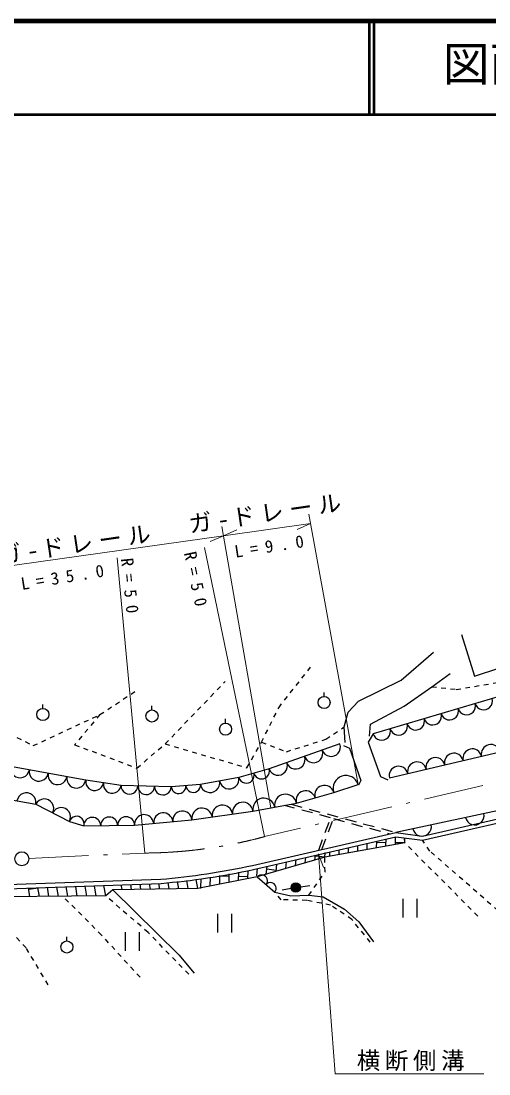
# Model space of a CAD drawing. Units: millimetres, scale not verified. Extents: x 40000 to 680000, y 20000 to 380000.
# Drawn here: x 471535 to 521553, y 267491 to 380000 of the extents above; entities that cross this region are included whole.
import ezdxf
from ezdxf.enums import TextEntityAlignment as Align

# ---------------------------------------------------------------- set-up
doc = ezdxf.new("R2010")
doc.units = ezdxf.units.MM
doc.header["$LTSCALE"] = 1000
for name, pattern in [('USER1', [1, 0.5, -0.5]), ('USER2', [2, 1.2, -0.8]), ('USER3', [10, 6.4, -1.6, 0.4, -1.6])]:
    doc.linetypes.add(name, pattern=pattern)
for name, color, linetype, lineweight in [('M-BGD', 7, 'Continuous', 25), ('M-BMK', 2, 'USER3', 13), ('M-STR-HTXT', 7, 'Continuous', 13), ('M-STR-STR3', 7, 'Continuous', 25), ('M-TTL', 2, 'Continuous', 140), ('M-TTL-LINE', 7, 'Continuous', 50)]:
    doc.layers.add(name, color=color, linetype=linetype, lineweight=lineweight)
doc.layers.add('M-BMK-SRVR', color=3, linetype='Continuous')
doc.layers.add('M-TTL-TXT', color=7, linetype='Continuous')
doc.styles.add('ＭＳ ゴシック', font='')
doc.styles.get('ＭＳ ゴシック').set_extended_font_data('MS Gothic')

# ---------------------------------------------------------------- blocks, each defined once
blk = doc.blocks.new('MARK5C10L10W1')
at = {"color": 3, "linetype": 'Continuous', "lineweight": 25}
blk.add_circle((0, 0), 0.05, dxfattribs=at)
blk = doc.blocks.new('MARK1119C15L6W1')
at = {"color": 7, "linetype": 'Continuous', "lineweight": 25}
blk.add_line((0, 0.024), (0, 0.05), dxfattribs=at)
blk.add_circle((0, -0.014), 0.038, dxfattribs=at)
blk = doc.blocks.new('MARK1115C15L6W1')
at = {"color": 7, "linetype": 'Continuous', "lineweight": 25}
for p, q in [((-0.038, 0.05), (-0.038, -0.05)), ((0.038, -0.05), (0.038, 0.05))]:
    blk.add_line(p, q, dxfattribs=at)
blk = doc.blocks.new('MARK1192C15L6W1')
at = {"color": 7, "linetype": 'Continuous', "lineweight": 25}
for radius in [0.05, 0.044, 0.038, 0.032, 0.026, 0.02, 0.014, 0.008, 0.002]:
    blk.add_circle((0, 0), radius, dxfattribs=at)
blk = doc.blocks.new('MARK1553C15L6W1')
at = {"color": 7, "linetype": 'Continuous', "lineweight": 25}
blk.add_arc((0, 0), 0.05, 270, 90, dxfattribs=at)
blk = doc.blocks.new('MARK1553C15L12W1')
at = {"color": 7, "linetype": 'Continuous', "lineweight": 25}
blk.add_arc((0, 0), 0.05, 270, 90, dxfattribs=at)
blk = doc.blocks.new('MARK28C15L14W1')
at = {"color": 7, "linetype": 'Continuous', "lineweight": 13}
blk.add_line((0, 0), (0.014, -0.05), dxfattribs=at)
blk = doc.blocks.new('MARK1221C15L12W1')
at = {"color": 7, "linetype": 'Continuous', "lineweight": 25}
blk.add_arc((0, 0), 0.05, 270, 90, dxfattribs=at)

msp = doc.modelspace()

# ---------------------------------------------------------------- linework, layer by layer
at = {"layer": 'M-BGD', "linetype": 'USER2'}
for p, q in [((504631, 294861), (499705, 296189)), ((500394, 296314), (511585, 293297)), ((503354, 291406), (504631, 294861)), ((503703, 291486), (504922, 294783)), ((504922, 294783), (510962, 293154))]:
    msp.add_line(p, q, dxfattribs=at)
at = {"layer": 'M-BGD', "linetype": 'USER1'}
msp.add_line((520363, 284364), (512550, 292190), dxfattribs=at)
at = {"layer": 'M-BGD'}
for p, q in [((464843, 287551), (486464, 288304)), ((496789, 288536), (498664, 286917)), ((464858, 287101), (486498, 287854)), ((500415, 287322), (499431, 287144)), ((501401, 287488), (502389, 287643))]:
    msp.add_line(p, q, dxfattribs=at)
at = {"layer": 'M-BGD', "linetype": 'USER1'}
for points in [[(515443, 308870), (518044, 308577), (524318, 309617), (533128, 312576), (533876, 314234), (534234, 318102)], [(486942, 302765), (495674, 300200), (497233, 302928), (499084, 306630), (502689, 311209)], [(479960, 305883), (477264, 302668), (483922, 300167), (486942, 302765), (493364, 309423)], [(455205, 298559), (456019, 300070), (460663, 303090), (469172, 307052), (470341, 306857), (469302, 304356), (472841, 302570), (479960, 305883), (483792, 308416)], [(497233, 302928), (499896, 301921), (504122, 303252), (506071, 304584)], [(522509, 284945), (515236, 291309), (514465, 292456)], [(502291, 286582), (504036, 289091), (504000, 290654)], [(508873, 281564), (506909, 284000), (504618, 285527), (502073, 286036), (499345, 286109), (498664, 286917)], [(474436, 277027), (472073, 280954), (467127, 286373)], [(484254, 277818), (480145, 282327), (475964, 286509)], [(489454, 278145), (485127, 282618), (480582, 286509)]]:
    msp.add_lwpolyline(points, dxfattribs=at)
at = {"layer": 'M-BGD'}
for points in [[(518629, 314465), (519999, 309983), (527904, 312598), (527157, 314735), (529688, 315668), (529356, 316623)], [(506196, 302925), (506071, 304584), (506509, 306160), (507623, 307309), (512180, 309570), (515624, 312562)], [(508771, 303586), (508875, 304873), (512493, 306787), (515443, 308870), (517399, 310266)], [(509182, 303838), (508636, 302947), (509974, 299290), (510738, 298936)], [(506019, 302596), (506647, 302295), (507875, 298856), (507602, 298338)], [(496283, 289781), (511585, 293297), (514444, 292913), (541229, 299052), (542454, 299228), (545614, 299870), (548416, 299106)], [(496374, 289341), (511606, 292840), (514465, 292456), (541311, 298610), (542531, 298785), (545599, 299408), (548236, 298689)], [(481362, 287180), (488418, 280230), (490049, 278252)], [(498664, 286917), (500376, 286518), (502291, 286582), (503837, 286407), (506121, 285098), (507630, 283745), (509227, 281616)]]:
    msp.add_lwpolyline(points, dxfattribs=at)
for centre, radius, start, end in [((480267, 362830), 74784, 274.7533, 282.366), ((480267, 362816), 75220, 274.75162, 282.36432)]:
    msp.add_arc(centre, radius, start, end, dxfattribs=at)
at = {"layer": 'M-BMK'}
for p, q in [((540372, 302874), (497562, 292848)), ((472368, 290521), (484765, 291096))]:
    msp.add_line(p, q, dxfattribs=at)
msp.add_arc((484438, 341095), 50000, 270.37576, 285.21744, dxfattribs=at)
at = {"layer": 'M-STR-HTXT'}
for p, q in [((493165, 324995), (502473, 326307)), ((502292, 327292), (507584, 298436)), ((492992, 325980), (498254, 295925)), ((458789, 320146), (493165, 324995)), ((491144, 323730), (497562, 292848)), ((484765, 291096), (481810, 322625))]:
    msp.add_line(p, q, dxfattribs=at)
msp.add_lwpolyline([(503349, 290998), (505099, 267491), (521015, 267491)], dxfattribs=at)
at = {"layer": 'M-STR-STR3'}
for p, q in [((545386, 300491), (511585, 293297)), ((510547, 291830), (510553, 292598)), ((511548, 292010), (511554, 292828)), ((512550, 292190), (512514, 292718)), ((512550, 292190), (512553, 292713)), ((512550, 292190), (504000, 290654)), ((505541, 290931), (505544, 291448)), ((506542, 291111), (506546, 291678)), ((507543, 291291), (507548, 291908)), ((508545, 291471), (508549, 292138)), ((509546, 291650), (509551, 292368)), ((510550, 292204), (509550, 292211)), ((512550, 292190), (511550, 292197)), ((504000, 290654), (496789, 288536)), ((500874, 289736), (500950, 290392)), ((501916, 290042), (501984, 290630)), ((502958, 290348), (503018, 290867)), ((504000, 290654), (503007, 290769)), ((504000, 290654), (504052, 291105)), ((504052, 291105), (504058, 291159)), ((504539, 290751), (504543, 291217)), ((495785, 288342), (495803, 289240)), ((496723, 288664), (496813, 289441)), ((497748, 288818), (497847, 289679)), ((498803, 289242), (497810, 289357)), ((498790, 289124), (498881, 289917)), ((499832, 289430), (499915, 290154)), ((488396, 287276), (488274, 288048)), ((489406, 287290), (489269, 288157)), ((490416, 287304), (490264, 288265)), ((496789, 288536), (490416, 287304)), ((490764, 287371), (490784, 288352)), ((491768, 287565), (491788, 288530)), ((492772, 287759), (492792, 288707)), ((493790, 288597), (492790, 288618)), ((493776, 287953), (493795, 288885)), ((494781, 288148), (494799, 289062)), ((495789, 288556), (494789, 288577)), ((472489, 286432), (472338, 287362)), ((473352, 287360), (472364, 287200)), ((473501, 286442), (473346, 287397)), ((474512, 286451), (474353, 287432)), ((475524, 286461), (475360, 287467)), ((476535, 286471), (476368, 287502)), ((477547, 286480), (477375, 287537)), ((478559, 286490), (478383, 287572)), ((479570, 286499), (479390, 287607)), ((480582, 286509), (480398, 287642)), ((490416, 287304), (481362, 287180)), ((482334, 287193), (482253, 287707)), ((483345, 287207), (483260, 287742)), ((484355, 287221), (484267, 287777)), ((485365, 287234), (485274, 287812)), ((486375, 287248), (486281, 287847)), ((487386, 287262), (487278, 287940)), ((490762, 287296), (490764, 287371))]:
    msp.add_line(p, q, dxfattribs=at)
for points in [[(556797, 315312), (553386, 315164), (546689, 314281), (535135, 311667), (525516, 308696), (509182, 303838)], [(510908, 299130), (542444, 306550), (546828, 307742), (554400, 310482), (557482, 311585), (561097, 311851)], [(505625, 302755), (498057, 300077), (494809, 299180), (490716, 298414), (487600, 298176), (482226, 298303), (478450, 298877), (468411, 300712), (465894, 300780), (461436, 300315), (457347, 299344), (452860, 297700), (448714, 296406), (444047, 295138), (439096, 294379), (433584, 294053)], [(433652, 291228), (454231, 292518), (459732, 295467), (464320, 296458), (469074, 297019), (473116, 296330), (476714, 294481), (478232, 293986), (483678, 294085), (489789, 294650), (496325, 295574), (500970, 296419), (504964, 297574), (507572, 298432)], [(481362, 287180), (480582, 286509), (465842, 286369)]]:
    msp.add_lwpolyline(points, dxfattribs=at)
at = {"layer": 'M-TTL'}
msp.add_line((680000, 380000), (40000, 380000), dxfattribs=at)
at = {"layer": 'M-TTL-LINE'}
for p, q in [((508746, 380000), (508746, 370000)), ((509246, 380000), (509246, 370000)), ((40000, 370000), (680000, 370000))]:
    msp.add_line(p, q, dxfattribs=at)

# ---------------------------------------------------------------- block references
at = {"layer": 'M-BGD'}
for name, p, xscale, yscale in [('MARK1119C15L6W1', (503927, 307416), 17000, 17000), ('MARK1119C15L6W1', (473864, 306136), 17000, 17000), ('MARK1119C15L6W1', (485533, 305979), 17000, 17000), ('MARK1119C15L6W1', (493398, 304571), 17000, 17000), ('MARK1192C15L6W1', (500907, 287411), 10000, 10000), ('MARK1115C15L6W1', (513107, 285197), 20000, 20000), ('MARK1115C15L6W1', (493297, 283617), 20000, 20000), ('MARK1115C15L6W1', (483435, 281631), 20000, 20000), ('MARK1119C15L6W1', (476439, 281295), 17000, 17000)]:
    msp.add_blockref(name, p, dxfattribs=dict(at, xscale=xscale, yscale=yscale))
at = {"layer": 'M-BGD', "rotation": 49.18437}
for p, xscale, yscale in [((497258, 288131), 12385, 12385), ((498195, 287322), 12386, 12386)]:
    msp.add_blockref('MARK1553C15L6W1', p, dxfattribs=dict(at, xscale=xscale, yscale=yscale))
at = {"layer": 'M-BMK-SRVR', "xscale": 15000, "yscale": 15000}
msp.add_blockref('MARK5C10L10W1', (471619, 290486), dxfattribs=at)
at = {"layer": 'M-STR-HTXT', "xscale": 30000, "yscale": 30000}
for p, rotation in [((502473, 326307), 278.02825), ((493165, 324995), 98.02825), ((493165, 324995), 278.02825), ((503349, 290998), 4.25734)]:
    msp.add_blockref('MARK28C15L14W1', p, dxfattribs=dict(at, rotation=rotation))
at = {"layer": 'M-STR-STR3'}
for name, p, xscale, yscale, rotation in [('MARK1553C15L12W1', (520978, 307346), 18934, 18934, 286.56074), ('MARK1553C15L12W1', (517349, 306267), 18934, 18934, 286.56074), ('MARK1553C15L12W1', (519164, 306807), 18935, 18935, 286.56074), ('MARK1553C15L12W1', (511904, 304648), 18934, 18934, 286.56074), ('MARK1553C15L12W1', (513719, 305188), 18935, 18935, 286.56074), ('MARK1553C15L12W1', (515534, 305727), 18934, 18934, 286.56074), ('MARK1553C15L12W1', (510089, 304108), 18935, 18935, 286.56074), ('MARK1553C15L12W1', (504679, 302421), 20071, 20071, 289.4844), ('MARK1553C15L12W1', (521749, 301680), 20247, 20247, 103.24052), ('MARK1553C15L12W1', (502787, 301751), 20071, 20071, 289.4844), ('MARK1553C15L12W1', (517807, 300753), 20248, 20248, 103.24052), ('MARK1553C15L12W1', (519778, 301217), 20248, 20248, 103.24052), ('MARK1553C15L12W1', (499003, 300412), 20070, 20070, 289.4844), ('MARK1553C15L12W1', (500895, 301082), 20071, 20071, 289.4844), ('MARK1553C15L12W1', (511894, 299362), 20248, 20248, 103.24052), ('MARK1553C15L12W1', (513865, 299825), 20248, 20248, 103.24052), ('MARK1553C15L12W1', (515836, 300289), 20248, 20248, 103.24052), ('MARK1553C15L12W1', (471423, 300162), 20412, 20412, 259.64122), ('MARK1553C15L12W1', (473430, 299795), 20411, 20411, 259.64122), ('MARK1553C15L12W1', (475438, 299427), 20412, 20412, 259.64122), ('MARK1553C15L12W1', (495621, 299404), 16849, 16849, 285.45201), ('MARK1553C15L12W1', (497245, 299853), 16849, 16849, 285.45201), ('MARK1553C15L12W1', (506268, 298003), 27453, 27453, 108.2171), ('MARK1553C15L12W1', (477446, 299060), 20411, 20411, 259.64122), ('MARK1553C15L12W1', (479394, 298733), 19099, 19099, 261.35781), ('MARK1553C15L12W1', (481282, 298446), 19098, 19098, 261.35781), ('MARK1553C15L12W1', (483122, 298282), 17915, 17915, 268.64741), ('MARK1553C15L12W1', (484913, 298240), 17915, 17915, 268.64741), ('MARK1553C15L12W1', (486704, 298197), 17915, 17915, 268.64741), ('MARK1553C15L12W1', (488379, 298236), 15625, 15625, 274.36157), ('MARK1553C15L12W1', (489937, 298354), 15625, 15625, 274.36157), ('MARK1553C15L12W1', (491739, 298605), 20821, 20821, 280.59734), ('MARK1553C15L12W1', (493785, 298988), 20820, 20820, 280.59734), ('MARK1553C15L12W1', (503966, 297285), 20789, 20789, 106.13284), ('MARK1553C15L12W1', (472105, 296502), 20503, 20503, 80.32463), ('MARK1553C15L12W1', (474015, 295867), 20225, 20225, 62.80765), ('MARK1553C15L12W1', (497486, 295785), 23606, 23606, 100.30655), ('MARK1553C15L12W1', (499809, 296208), 23607, 23607, 100.30655), ('MARK1553C15L12W1', (501969, 296708), 20789, 20789, 106.13284), ('MARK1553C15L12W1', (475814, 294943), 20225, 20225, 62.80765), ('MARK1553C15L12W1', (490879, 294804), 22002, 22002, 98.04906), ('MARK1553C15L12W1', (493057, 295112), 22003, 22003, 98.04906), ('MARK1553C15L12W1', (495236, 295420), 22002, 22002, 98.04906), ('MARK1553C15L12W1', (477473, 294234), 15971, 15971, 71.93953), ('MARK1553C15L12W1', (479140, 294002), 18158, 18158, 91.04163), ('MARK1553C15L12W1', (480955, 294035), 18157, 18157, 91.04163), ('MARK1553C15L12W1', (482771, 294068), 18158, 18158, 91.04163), ('MARK1553C15L12W1', (484697, 294179), 20457, 20457, 95.28156), ('MARK1553C15L12W1', (486734, 294367), 20457, 20457, 95.28156), ('MARK1553C15L12W1', (488771, 294556), 20456, 20456, 95.28156), ('MARK1221C15L12W1', (520035, 295096), 20000, 20000, 282.01444), ('MARK1221C15L12W1', (514401, 293897), 20000, 20000, 282.01444)]:
    msp.add_blockref(name, p, dxfattribs=dict(at, xscale=xscale, yscale=yscale, rotation=rotation))

# ---------------------------------------------------------------- texts
at = {"layer": 'M-STR-HTXT', "attachment_point": 7, "style": 'ＭＳ ゴシック'}
for s, insert, char_height, rotation in [('\\T1.24;ガ-ドレール', (489605, 325212), 1833, 8.3), ('\\T1.24;ガ-ドレール', (469233, 321888), 1833, 8.3), ('\\T1.83;L=9.0', (494468, 322627), 1320, 8.8), ('\\T1.87;R=50', (488924, 323152), 1320, 282), ('\\T1.8;L=35.0', (471633, 319180), 1320, 9.3), ('\\T1.87;R=50', (482186, 322556), 1320, 275.9)]:
    msp.add_mtext(s, dxfattribs=dict(at, insert=insert, char_height=char_height, rotation=rotation))
at = {"layer": 'M-STR-HTXT', "insert": (507432, 267783), "char_height": 1833, "attachment_point": 7, "style": 'ＭＳ ゴシック'}
msp.add_mtext('\\T1.2;横断側溝', dxfattribs=at)
at = {"layer": 'M-TTL-TXT', "style": 'ＭＳ ゴシック'}
msp.add_text('図面番号', height=3666, dxfattribs=at).set_placement((516621, 372500), align=Align.BOTTOM_LEFT)

doc.saveas('drawing.dxf')
